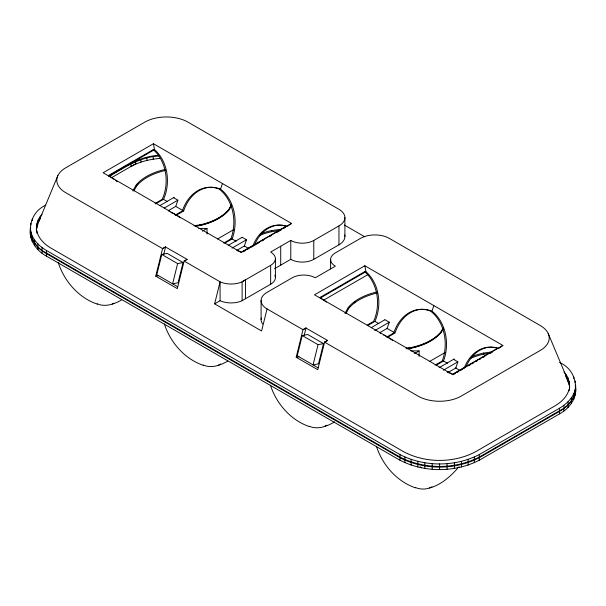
<?xml version="1.0" encoding="UTF-8"?>
<svg xmlns="http://www.w3.org/2000/svg" width="606" height="606" viewBox="0 0 606 606"><rect width="100%" height="100%" fill="white"/><g stroke="black" fill="none" stroke-linecap="round" stroke-linejoin="round"><path stroke-width="0.91" d="M559.58 362.418C580.707 371.857 580.707 401.255 559.58 410.694L479.263 457.06C454.962 469.567 424.253 469.567 399.96 457.06L46.42 252.952C25.778 243.748 25.02 214.812 45.7 205.154M575.405 385.227C577.806 397.203 569.799 408.383 559.58 413.845L479.263 460.219C454.962 472.725 424.253 472.725 399.96 460.219L46.42 256.103C36.201 250.642 28.194 239.461 30.595 227.477M30.3 233.212L30.595 230.636M36.852 223.735L36.413 230.06C36.034 224.288 38.011 218.433 42.056 214.259M569.148 390.802C570.254 384.128 568.936 376.917 563.944 372.001M575.215 392.097L575.7 385.31M575.215 395.248L575.7 388.469M165.438 246.945L187.148 259.383L184.133 261.057L177.316 288.623L155.742 276.169L162.559 248.604L165.574 246.93L163.802 254.111M183.073 262.55L177.619 263.595L172.619 283.813L178.073 282.76L183.073 262.55L167.256 253.414L161.802 254.467L156.802 274.677L177.641 286.714M304.242 335.179L306.015 327.998L303 329.687L296.183 357.252L317.749 369.705L324.574 342.14L418.042 396.104A30.505 17.612 0 0 0 461.181 396.104L540.272 350.442A30.505 17.612 0 0 0 540.272 325.536L389.279 238.363A20.339 11.741 0 0 0 360.517 238.363L335.353 252.891A16.271 9.393 0 0 0 335.353 266.17L315.226 277.798A16.271 9.393 0 0 0 292.213 277.798L267.049 292.327A20.339 11.741 0 0 0 267.049 308.931L261.595 330.982L214.63 303.864L220.084 281.813L184.133 261.057L187.148 259.383M323.513 343.625L318.059 344.678L313.052 364.895L318.514 363.842L323.513 343.625L307.696 334.497L302.235 335.542L297.235 355.76L318.082 367.797M36.852 226.22L57.835 175.687M37.89 223.872L36.852 228.545M569.148 389.143C567.299 396.506 561.459 402.036 555.119 405.793L475.089 452C453.356 463.219 425.867 463.219 404.134 452L50.881 248.051C43.496 243.748 36.58 236.605 36.413 227.568M30.3 227.568C30.482 237.65 38.178 245.642 46.42 250.46L399.96 454.576C424.253 467.075 454.962 467.075 479.263 454.576L559.58 408.202C566.648 404.005 573.14 397.816 575.215 389.605M30.3 230.719C30.482 240.809 38.178 248.801 46.42 253.619L399.96 457.727C424.253 470.233 454.962 470.233 479.263 457.727L559.58 411.36C566.648 407.164 573.14 400.967 575.215 392.764M168.892 211.38A6.098 3.522 0 0 0 168.688 210.464L175.74 206.396L177.891 200.169L173.581 197.677M236.075 241.233L232.121 238.946A38.337 29.694 -90 0 0 220.539 189.133L222.47 183.565M380.28 333.421A6.098 3.522 0 0 0 380.076 332.512L387.12 328.437L389.279 322.21L384.969 319.726M447.455 363.274L443.501 360.994A38.337 29.694 -90 0 0 431.927 311.173L433.858 305.606M195.087 225.977L199.685 225.334L199.995 224.871A53.54 30.914 0 0 0 229.235 209.131L231.068 205.813M407.194 348.435L411.792 347.791L412.103 347.329A53.54 30.914 0 0 0 441.342 331.588L443.175 328.27M132.858 190.928L136.062 185.133A53.54 30.914 0 0 1 165.294 169.392M133.896 190.935L136.608 186.019A52.911 30.55 0 0 1 165.499 170.468M231.401 204.828L228.689 209.737A52.911 30.55 0 0 1 199.798 225.296M230.962 206.548L229.129 209.85A53.419 30.845 0 0 1 199.957 225.561L195.276 226.212M344.965 313.385L348.17 307.59A53.54 30.914 0 0 1 376.508 292.054M345.996 313.393L348.715 308.484A52.911 30.55 0 0 1 377.606 292.925M443.054 328.104L440.797 332.202A52.911 30.55 0 0 1 411.906 347.753M443.062 329.005L441.236 332.315A53.419 30.845 0 0 1 412.065 348.018L406.444 348.806M39.86 219.546L38.148 222.455L38.148 219.963M199.685 225.334L199.995 224.871L193.928 225.72M411.792 347.791L412.103 347.329L406.035 348.177M457.333 468.68C449.743 477.127 440.668 484.997 429.487 488.027M288.039 225.856L291.494 223.417L153.447 143.713L103.118 172.771L241.165 252.475L291.494 223.417M466.037 366.819A37.087 28.724 -90 0 1 498.738 348.382L502.882 345.458L364.835 265.754L314.506 294.811L452.553 374.516L502.882 345.458M274.859 275.169A16.271 9.393 0 0 1 270.647 284.244L241.514 301.008A17.975 10.378 0 0 1 220.682 301.008L220.084 300.712L214.63 303.864M167.468 201.624L163.514 199.336A37.087 28.724 -90 0 0 154.522 149.652L153.235 149.652L108.55 175.452A37.087 9.575 40.9 0 1 114.276 179.474M108.891 175.998L154.522 149.652L153.447 143.713M109.678 175.626C124.813 166.423 140.516 156.159 158.817 155.378M109.057 176.649C124.412 167.377 140.266 156.833 158.817 156.037M111.481 177.74L136.494 163.294M155.106 203.449L162.226 199.336A37.087 28.724 -90 0 0 153.235 149.652M155.522 203.949L163.514 199.336M159.84 205.616L174.217 197.306M164.15 208.1L177.732 200.26M175.232 215.077L182.361 210.964A38.837 30.08 -90 0 1 219.258 189.133A38.337 29.694 -90 0 1 230.833 238.946L223.705 243.059M175.657 215.577L183.648 210.964A38.837 30.08 -90 0 1 220.539 189.133M202.366 231.121L207.01 228.439L207.01 233.977M217.645 238.908L233.999 229.462M224.924 243.097L232.121 238.946L230.833 238.946M228.507 245.18L242.089 237.34M232.022 248.134L246.4 239.832M244.726 245.778L237.355 250.036A6.098 3.522 0 0 1 237.567 250.945M243.347 251.748L245.794 250.331M247.422 249.392L249.051 248.452M250.679 247.513L253.126 246.097M254.755 245.157L256.383 244.218M258.02 243.279L259.648 242.339M262.087 240.923L263.724 239.984M269.42 236.688L271.056 235.749M276.76 232.454L281.646 229.636M284.093 228.22L285.721 227.28M165.574 246.93L162.559 248.604L65.728 192.7A30.505 17.612 0 0 1 65.728 167.794L144.819 122.124A30.505 17.612 0 0 1 187.958 122.124L338.951 209.305A20.339 11.741 0 0 1 338.951 225.909L313.787 240.438A16.271 9.393 0 0 1 290.774 240.438L270.647 252.058A16.271 9.393 0 0 1 270.647 265.345L270.647 284.244M270.647 265.345L242.12 281.813L242.12 300.712M274.518 268.723L290.774 259.338A16.271 9.393 0 0 0 313.787 259.338L338.951 244.809A20.339 11.741 0 0 0 344.731 234.976M378.856 323.665L374.902 321.385A37.087 28.724 -90 0 0 365.91 271.7L364.623 271.7L319.938 297.501A37.087 9.575 40.9 0 1 326.392 302.061M320.279 298.038L365.91 271.7L364.835 265.754M323.695 300.137L367.865 274.639M367.281 325.036L373.614 321.385A37.087 28.724 -90 0 0 364.623 271.7M367.713 325.536L374.902 321.385M371.228 327.657L384.81 319.816M374.743 330.611L389.12 322.309M386.62 337.118L393.748 333.005A38.837 30.08 -90 0 1 430.646 311.173A38.337 29.694 -90 0 1 442.221 360.994L435.093 365.107M387.84 337.156L395.036 333.005A38.837 30.08 -90 0 1 431.927 311.173M414.474 353.578L419.117 350.897L419.117 356.434M429.752 361.365L445.289 352.389M436.312 365.145L443.501 360.994L442.221 360.994M439.092 367.69L454.273 358.926M443.41 370.175L457.788 361.873M447.167 372.016L448.743 372.076L456.113 367.827M498.738 348.382L497.45 348.382L452.765 374.182A37.087 9.575 40.9 0 0 447.266 371.986M453.106 374.728L455.553 373.319M457.182 372.379L458.81 371.433M460.439 370.493L462.886 369.084M468.589 365.789L470.218 364.85M471.847 363.911L473.475 362.971M475.922 361.555L477.551 360.615M479.179 359.676L480.808 358.737M483.255 357.32L484.883 356.381M490.587 353.086L492.216 352.147M457.53 467.787L459.128 466.862M306.015 327.998L303 329.687L267.049 308.931M327.588 340.451L324.574 342.14L327.588 340.451L305.878 328.02M112.231 304.007L113.83 303.144M121.738 299.849C114.496 304.098 105.361 307.401 97.187 303.811M218.289 365.236L220.682 363.941M227.795 361.078C220.546 365.327 211.411 368.63 203.237 365.039M324.339 426.465L326.732 425.177M334.61 421.89C327.157 426.298 317.764 429.987 309.287 426.268M431.987 486.83C426.972 489.656 420.602 489.701 415.345 487.497M159.749 158.424C149.75 159.28 139.736 161.628 130.911 166.521L130.911 164.029M259.724 235.386A52.911 30.55 0 0 1 271.556 231.697L279.949 230.5M470.036 358.616A52.911 30.55 0 0 1 483.656 354.154L490.209 353.215M155.742 276.169L158.469 275.647M296.183 357.252L298.909 356.729M280.889 229.28L271.352 230.621A53.54 30.914 0 0 0 260.974 233.719M492.125 351.866L483.459 353.078A53.54 30.914 0 0 0 471.483 356.813M198.776 228.439L207.01 228.439M410.883 350.897L419.117 350.897M97.392 304.159C78.651 297.857 64.297 281.252 58.305 262.678M203.449 365.388C184.701 359.085 170.347 342.481 164.355 323.907M309.499 426.616C290.751 420.314 276.397 403.71 270.412 385.136M415.557 487.845C396.809 481.543 382.454 464.938 376.462 446.364M344.405 225.053L364.698 236.772M242.18 237.287L246.498 239.779L244.339 246.006L248.884 248.627M453.568 359.328L457.886 361.82L455.727 368.047L460.272 370.667M175.74 206.396L183.648 210.964M387.12 328.437L394.241 332.55M161.802 254.467L177.619 263.595M302.235 335.542L318.059 344.678M420.094 466.862L421.693 467.787M566.14 377.288L569.148 383.969L569.587 387.802L569.587 385.31M548.165 333.429L567.852 380.197L567.852 377.705M567.852 380.863L569.148 384.628M483.77 354.116L483.459 353.078L483.656 354.154M271.662 231.659L271.352 230.621L271.556 231.697M575.405 388.378L575.7 390.953M575.215 381.015L575.215 382.674M573.761 376.796L573.761 378.455M573.761 393.824L573.761 396.316M573.761 396.983L573.761 399.475M571.36 397.907L571.36 400.392M571.36 401.058L571.36 403.551M569.148 381.477L569.148 383.969M568.064 401.763L568.064 404.255M568.064 404.922L568.064 407.406M565.716 374.069L565.716 376.561M563.921 405.346L563.921 407.83M563.921 408.497L563.921 410.989M559.58 408.202L559.58 410.694M559.58 411.36L559.58 413.845M479.263 454.576L479.263 457.06M479.263 457.727L479.263 460.219M474.309 457.083L474.309 459.568M474.309 460.234L474.309 462.726M468.112 459.469L468.112 461.961M468.112 462.628L468.112 465.12M461.424 461.378L461.424 463.863M461.424 464.529L461.424 467.021M454.364 462.757L454.364 465.249M454.364 465.916L454.364 468.408M447.054 463.598L447.054 466.09M447.054 466.756L447.054 469.241M439.608 463.878L439.608 466.37M439.608 467.037L439.608 469.529M432.169 463.598L432.169 466.09M432.169 466.756L432.169 469.241M424.859 462.757L424.859 465.249M424.859 465.916L424.859 468.408M417.799 461.378L417.799 463.863M417.799 464.529L417.799 467.021M411.11 459.469L411.11 461.961M411.11 462.628L411.11 465.12M404.914 457.083L404.914 459.568M404.914 460.234L404.914 462.726M399.96 454.576L399.96 457.06M399.96 457.727L399.96 460.219M344.905 217.607L344.905 236.507M338.951 225.909L338.951 244.809M330.588 259.527L330.588 268.981M313.787 240.438L313.787 259.338M290.774 240.438L290.774 259.338M280.714 246.248L280.714 265.148M275.412 258.701L275.412 277.601M261.095 300.629L261.095 319.529M245.483 298.773L245.483 279.874L241.514 282.101A17.975 10.378 0 0 1 220.682 282.101L220.084 281.813L220.084 300.712M153.22 156.681L153.22 159.173M146.917 157.916L146.917 160.408M140.948 159.62L140.948 162.105M135.411 161.749L135.411 164.241M46.42 250.46L46.42 252.952M46.42 253.619L46.42 256.103M42.079 247.604L42.079 250.089M42.079 250.755L42.079 253.247M40.284 216.327L40.284 218.819M37.936 244.021L37.936 246.513M37.936 247.18L37.936 249.664M36.852 231.401L36.852 233.06M34.64 240.158L34.64 242.65M34.64 243.317L34.64 245.809M32.239 219.046L32.239 220.713M32.239 236.082L32.239 238.575M32.239 239.241L32.239 241.733M30.785 223.273L30.785 224.932M30.785 231.863L30.785 234.355M30.785 235.014L30.785 237.507M448.743 372.076A6.098 3.522 0 0 1 448.955 372.993M254.649 244.779A37.087 28.724 -90 0 1 287.35 226.341M252.717 246.453A37.087 28.724 -90 0 1 286.062 226.341L241.377 252.141A37.087 9.575 40.9 0 0 236.711 250.202M115.731 180.573A37.087 9.575 40.9 0 1 117.185 181.702M464.098 368.493A37.087 28.724 -90 0 1 497.45 348.382M383.666 335.042A38.837 10.029 40.9 0 1 386.742 336.519A38.337 9.901 40.9 0 1 392.514 340.436M170.839 212.395A38.837 10.029 40.9 0 1 175.354 214.479A38.337 9.901 40.9 0 1 180.391 217.872M262.64 324.021A20.339 11.741 0 0 1 261.269 317.998M136.168 185.913A53.419 30.845 0 0 1 137.85 184.004M348.276 308.371A53.419 30.845 0 0 1 349.957 306.462M354.018 302.856A53.419 30.845 0 0 1 355.548 301.743"/></g></svg>
